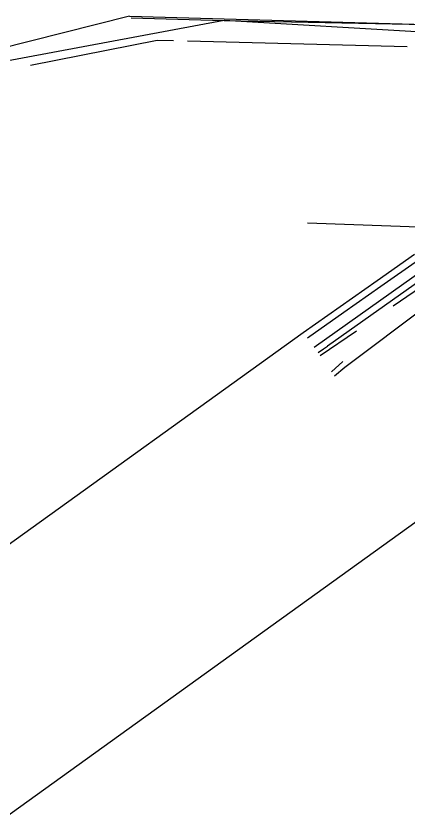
# Model space of a CAD drawing. Header units: millimetres. Extents: x -41292 to 298682, y -22072 to 33155.
# Drawn here: x 30725.9 to 30751.1, y 5974 to 6025.6 of the extents above; entities that cross this region are included whole.
import ezdxf

# ---------------------------------------------------------------- set-up
doc = ezdxf.new("R2010")
doc.units = ezdxf.units.MM

# ---------------------------------------------------------------- blocks, each defined once
blk = doc.blocks.new('AHSISHEUD')
for p, q in [((31360.517, 23673.717), (31340.403, 23668.645)), ((31360.517, 23673.717), (31379.558, 23673.172)), ((31360.624, 23673.603), (31366.598, 23673.437)), ((31366.598, 23673.437), (31345.43, 23669.482)), ((31382.284, 23672.497), (31366.598, 23673.437)), ((31366.598, 23673.437), (31379.558, 23673.172)), ((31362.293, 23672.158), (31354.159, 23670.536)), ((31363.355, 23672.131), (31362.293, 23672.158)), ((31378.353, 23671.742), (31364.248, 23672.108)), ((31371.965, 23660.45), (31380.279, 23660.143)), ((31383.107, 23658.942), (31377.454, 23655.091)), ((31378.844, 23658.403), (31376.438, 23656.725)), ((31379.085, 23658.034), (31376.68, 23656.357)), ((31374.362, 23651.175), (31383.383, 23657.956)), ((31372.388, 23652.46), (31379.481, 23657.476)), ((31379.726, 23657.111), (31373.244, 23652.529)), ((31376.438, 23656.725), (31374.053, 23655.051)), ((31376.68, 23656.357), (31374.297, 23654.684)), ((31374.053, 23655.051), (31371.689, 23653.38)), ((31374.297, 23654.684), (31371.966, 23653.037)), ((31371.689, 23653.38), (31344.387, 23633.738)), ((31375.108, 23653.493), (31372.781, 23651.908)), ((31372.641, 23652.105), (31372.984, 23652.349)), ((31372.984, 23652.349), (31373.244, 23652.529)), ((31373.498, 23650.881), (31374.235, 23651.526)), ((31373.685, 23650.608), (31374.362, 23651.175)), ((31352.318, 23622.099), (31379.537, 23641.68))]:
    blk.add_line(p, q)

msp = doc.modelspace()

# ---------------------------------------------------------------- block references
msp.add_blockref('AHSISHEUD', (-627.372, -17648.087))

doc.saveas('drawing.dxf')
